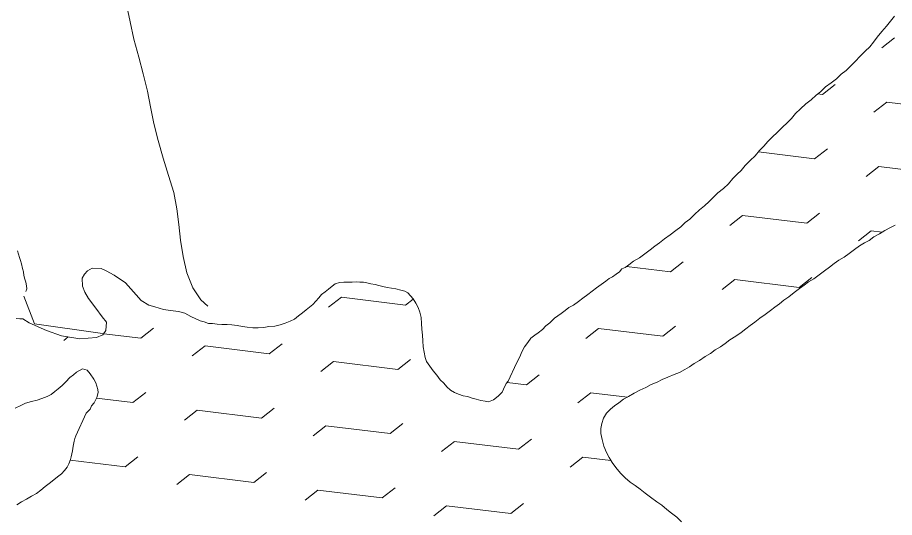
# Model space of a CAD drawing. Header units: inches. Extents: x 610851 to 630254, y 1234683 to 1264905.
# Drawn here: x 622842.195 to 622846.717, y 1246139.301 to 1246141.877 of the extents above; entities that cross this region are included whole.
import ezdxf

# ---------------------------------------------------------------- set-up
doc = ezdxf.new("R2010")
doc.units = ezdxf.units.IN
doc.header["$MEASUREMENT"] = 0
doc.layers.add('Level 50', color=7, linetype='Continuous', lineweight=0)
doc.layers.add('Level 7', color=7, linetype='Continuous', lineweight=0)
doc.styles.add('Styletxt', font='txt.shx')
doc.dimstyles.new('STANDARD-Linear', dxfattribs={"dimtxt": 1.5, "dimasz": 1.13, "dimexe": 0.125, "dimexo": 0.000625, "dimgap": 0.3, "dimtad": 1, "dimzin": 7, "dimdsep": 46, "dimtxsty": 'Styletxt', "dimsah": 1, "dimcen": 2.5, "dimclrd": 1, "dimclre": 1, "dimclrt": 2, "dimaunit": 1, "dimadec": 7, "dimazin": 0, "dimtfac": 1, "dimtofl": 0, "dimtmove": 1, "dimatfit": 3, "dimfxl": 1, "dimtolj": 1, "dimtzin": 0, "dimarcsym": 0})

msp = doc.modelspace()

# ---------------------------------------------------------------- linework, layer by layer
at = {"layer": 'Level 50', "color": 7}
for p, q in [((622846.65142, 1246141.72029), (622846.71711, 1246141.77179)), ((622846.34548, 1246141.48046), (622846.41118, 1246141.53196)), ((622846.32078, 1246141.48346), (622846.34545, 1246141.48047)), ((622846.61127, 1246141.38881), (622846.67696, 1246141.44031)), ((622846.67693, 1246141.44032), (622847.00841, 1246141.40017)), ((622846.01491, 1246141.18417), (622846.3053, 1246141.14899)), ((622846.30533, 1246141.14898), (622846.37103, 1246141.20048)), ((622846.57112, 1246141.05733), (622846.63681, 1246141.10883)), ((622846.63678, 1246141.10884), (622846.96826, 1246141.06869)), ((622845.86801, 1246140.80615), (622845.9337, 1246140.85765)), ((622845.93367, 1246140.85767), (622846.26515, 1246140.81752)), ((622846.26518, 1246140.8175), (622846.33088, 1246140.869)), ((622846.53096, 1246140.72585), (622846.59666, 1246140.77735)), ((622846.59663, 1246140.77736), (622846.65341, 1246140.77049)), ((622845.56207, 1246140.56632), (622845.62777, 1246140.61782)), ((622845.33443, 1246140.59391), (622845.56204, 1246140.56634)), ((622845.82786, 1246140.47467), (622845.89355, 1246140.52617)), ((622845.89352, 1246140.52619), (622846.225, 1246140.48604)), ((622846.22503, 1246140.48602), (622846.29073, 1246140.53752)), ((622843.79883, 1246140.3841), (622843.86453, 1246140.4356)), ((622843.8645, 1246140.43561), (622844.19598, 1246140.39546)), ((622844.19601, 1246140.39545), (622844.23524, 1246140.4262)), ((622842.82994, 1246140.22457), (622842.89563, 1246140.27607)), ((622845.12475, 1246140.22349), (622845.19044, 1246140.27499)), ((622845.19041, 1246140.27501), (622845.52189, 1246140.23486)), ((622845.52192, 1246140.23484), (622845.58762, 1246140.28634)), ((622842.43276, 1246140.21322), (622842.4554, 1246140.23097)), ((622842.63908, 1246140.2477), (622842.82991, 1246140.22458)), ((622843.09572, 1246140.13292), (622843.16142, 1246140.18442)), ((622843.16139, 1246140.18443), (622843.49287, 1246140.14428)), ((622843.4929, 1246140.14427), (622843.55859, 1246140.19577)), ((622843.75868, 1246140.05262), (622843.82438, 1246140.10412)), ((622843.82435, 1246140.10413), (622844.15583, 1246140.06398)), ((622844.15585, 1246140.06397), (622844.22155, 1246140.11547)), ((622844.81881, 1246139.98367), (622844.88451, 1246140.03517)), ((622844.71911, 1246139.99575), (622844.81878, 1246139.98368)), ((622842.78979, 1246139.89309), (622842.85548, 1246139.94459)), ((622845.0846, 1246139.89201), (622845.15029, 1246139.94351)), ((622845.15026, 1246139.94353), (622845.33963, 1246139.92059)), ((622842.60252, 1246139.91578), (622842.78976, 1246139.89311)), ((622843.05557, 1246139.80144), (622843.12127, 1246139.85294)), ((622843.12124, 1246139.85296), (622843.45272, 1246139.8128)), ((622843.45275, 1246139.81279), (622843.51844, 1246139.86429)), ((622843.71853, 1246139.72114), (622843.78423, 1246139.77264)), ((622843.7842, 1246139.77265), (622844.11568, 1246139.7325)), ((622844.1157, 1246139.73249), (622844.1814, 1246139.78399)), ((622844.38149, 1246139.64084), (622844.44718, 1246139.69234)), ((622844.44715, 1246139.69235), (622844.77863, 1246139.6522)), ((622844.77866, 1246139.65219), (622844.84436, 1246139.70369)), ((622842.46631, 1246139.59594), (622842.74961, 1246139.56163)), ((622842.74964, 1246139.56161), (622842.81533, 1246139.61311)), ((622845.04445, 1246139.56054), (622845.11014, 1246139.61204)), ((622845.11011, 1246139.61205), (622845.25448, 1246139.59456)), ((622843.4126, 1246139.48131), (622843.47829, 1246139.53281)), ((622843.01542, 1246139.46996), (622843.08112, 1246139.52146)), ((622843.08109, 1246139.52148), (622843.41257, 1246139.48133)), ((622843.67838, 1246139.38966), (622843.74407, 1246139.44116)), ((622843.74405, 1246139.44117), (622844.07552, 1246139.40102)), ((622844.07555, 1246139.40101), (622844.14125, 1246139.45251)), ((622844.34134, 1246139.30936), (622844.40703, 1246139.36086)), ((622844.407, 1246139.36087), (622844.73848, 1246139.32072)), ((622844.73851, 1246139.32071), (622844.80421, 1246139.37221))]:
    msp.add_line(p, q, dxfattribs=at)
at = {"layer": 'Level 50', "color": 7, "flags": 128}
for points in [[(622843.17549, 1246140.38891), (622843.14058, 1246140.42207), (622843.09899, 1246140.48466), (622843.06801, 1246140.56104), (622843.04902, 1246140.64555), (622843.03587, 1246140.72972), (622843.0266, 1246140.81129), (622843.01593, 1246140.89179), (622843.00092, 1246140.97452), (622842.97325, 1246141.06351), (622842.94599, 1246141.15245), (622842.92018, 1246141.24289), (622842.89825, 1246141.33072), (622842.88072, 1246141.41672), (622842.8643, 1246141.49838), (622842.84284, 1246141.58657), (622842.81951, 1246141.67332), (622842.79511, 1246141.76484), (622842.77505, 1246141.85411), (622842.75863, 1246141.93576)], [(622842.18755, 1246140.32518), (622842.2068, 1246140.32438), (622842.22203, 1246140.32494), (622842.254, 1246140.30392), (622842.34381, 1246140.26471), (622842.42183, 1246140.23623), (622842.51611, 1246140.22145), (622842.6014, 1246140.22889), (622842.63467, 1246140.24172), (622842.65063, 1246140.26335), (622842.65355, 1246140.30642), (622842.63079, 1246140.33436), (622842.59838, 1246140.37934), (622842.55998, 1246140.42904), (622842.54179, 1246140.46166), (622842.53007, 1246140.49345), (622842.5286, 1246140.53313), (622842.54067, 1246140.55526), (622842.55467, 1246140.57189), (622842.57887, 1246140.58588), (622842.62603, 1246140.58376), (622842.65208, 1246140.57119), (622842.69285, 1246140.55014), (622842.75219, 1246140.50959), (622842.8061, 1246140.44735), (622842.83144, 1246140.41908), (622842.87171, 1246140.39415), (622842.90231, 1246140.38626), (622842.94668, 1246140.37264), (622842.9841, 1246140.36651), (622843.02444, 1246140.36262), (622843.05817, 1246140.35433), (622843.08873, 1246140.33591), (622843.13593, 1246140.3141), (622843.15626, 1246140.30853), (622843.17869, 1246140.29975), (622843.19982, 1246140.3004), (622843.22341, 1246140.29736), (622843.24846, 1246140.29581), (622843.27497, 1246140.29577), (622843.30043, 1246140.29417), (622843.32801, 1246140.28935), (622843.35558, 1246140.28454), (622843.37918, 1246140.2815), (622843.40862, 1246140.27813), (622843.43508, 1246140.27766), (622843.46527, 1246140.28009), (622843.49106, 1246140.28434), (622843.52126, 1246140.28676), (622843.54851, 1246140.29251), (622843.57505, 1246140.30256), (622843.60019, 1246140.31152), (622843.62234, 1246140.3234), (622843.64389, 1246140.3404), (622843.66357, 1246140.35596), (622843.6832, 1246140.37111), (622843.69961, 1246140.38414), (622843.71783, 1246140.39821), (622843.73317, 1246140.41601), (622843.74887, 1246140.43334), (622843.76275, 1246140.44965), (622843.78098, 1246140.46372), (622843.79879, 1246140.47783), (622843.81701, 1246140.4919), (622843.83342, 1246140.50493), (622843.85529, 1246140.51138), (622843.87782, 1246140.5131), (622843.89848, 1246140.51339), (622843.9196, 1246140.51403), (622843.94026, 1246140.51432), (622843.95951, 1246140.51352), (622843.97877, 1246140.51272), (622843.99657, 1246140.51043), (622844.01648, 1246140.50492), (622844.03826, 1246140.50085), (622844.05864, 1246140.4957), (622844.07896, 1246140.49014), (622844.10074, 1246140.48607), (622844.12392, 1246140.48308), (622844.14612, 1246140.47896), (622844.17182, 1246140.4727), (622844.1922, 1246140.46755), (622844.20739, 1246140.45802), (622844.22188, 1246140.44311), (622844.23491, 1246140.4267), (622844.2486, 1246140.40558), (622844.26089, 1246140.38337), (622844.26986, 1246140.35823), (622844.27561, 1246140.33098), (622844.27762, 1246140.30084), (622844.28004, 1246140.27065), (622844.28246, 1246140.24046), (622844.28452, 1246140.21073), (622844.28695, 1246140.18054), (622844.29082, 1246140.15185), (622844.29652, 1246140.12418), (622844.30441, 1246140.10381), (622844.3211, 1246140.07977), (622844.33871, 1246140.05646), (622844.3568, 1246140.03351), (622844.37488, 1246140.01056), (622844.39226, 1246139.99191), (622844.40928, 1246139.97373), (622844.42811, 1246139.95657), (622844.44769, 1246139.94521), (622844.46872, 1246139.93535), (622844.49297, 1246139.9276), (622844.51475, 1246139.92353), (622844.53947, 1246139.91614), (622844.55938, 1246139.91062), (622844.58368, 1246139.90329), (622844.60588, 1246139.89916), (622844.62326, 1246139.89692), (622844.64986, 1246139.90738), (622844.67281, 1246139.92547), (622844.67281, 1246139.92547), (622844.69324, 1246139.94683), (622844.69987, 1246139.96238), (622844.71483, 1246139.99033), (622844.72539, 1246140.0037), (622844.76716, 1246140.09595), (622844.78149, 1246140.1223), (622844.78813, 1246140.13786), (622844.79476, 1246140.15342), (622844.80904, 1246140.17935), (622844.82549, 1246140.20248), (622844.84089, 1246140.22407), (622844.86239, 1246140.24066), (622844.8791, 1246140.25281), (622844.90101, 1246140.26935), (622844.91853, 1246140.28771), (622844.93997, 1246140.30388), (622844.96444, 1246140.32724), (622844.98121, 1246140.33981), (622844.99798, 1246140.35238), (622845.01797, 1246140.36706), (622845.03801, 1246140.38215), (622845.06197, 1246140.39506), (622845.08715, 1246140.41412), (622845.11041, 1246140.43132), (622845.13559, 1246140.45038), (622845.15745, 1246140.4665), (622845.18076, 1246140.48412), (622845.20407, 1246140.50174), (622845.22774, 1246140.51889), (622845.24597, 1246140.53295), (622845.26339, 1246140.54081), (622845.28198, 1246140.55441), (622845.29874, 1246140.56697), (622845.31117, 1246140.58179), (622845.3286, 1246140.58964), (622845.34718, 1246140.60324), (622845.3719, 1246140.62194), (622845.40142, 1246140.63875), (622845.42981, 1246140.65992), (622845.4564, 1246140.68007), (622845.48152, 1246140.69871), (622845.50483, 1246140.71633), (622845.53183, 1246140.73642), (622845.56023, 1246140.75759), (622845.58863, 1246140.77876), (622845.61521, 1246140.7989), (622845.63786, 1246140.82123), (622845.66112, 1246140.83844), (622845.68559, 1246140.8618), (622845.71152, 1246140.88665), (622845.73805, 1246140.90638), (622845.76211, 1246140.92979), (622845.78331, 1246140.95063), (622845.80596, 1246140.97296), (622845.83582, 1246140.99562), (622845.86169, 1246141.02007), (622845.88364, 1246141.0467), (622845.90629, 1246141.06903), (622845.92703, 1246141.0895), (622845.94716, 1246141.1151), (622845.97308, 1246141.13996), (622845.99896, 1246141.1644), (622846.02049, 1246141.19109), (622846.04315, 1246141.21342), (622846.06322, 1246141.2386), (622846.08588, 1246141.26094), (622846.11316, 1246141.28646), (622846.13908, 1246141.31131), (622846.16355, 1246141.33467), (622846.18616, 1246141.35659), (622846.20629, 1246141.38219), (622846.23216, 1246141.40663), (622846.25949, 1246141.43257), (622846.28649, 1246141.45266), (622846.31236, 1246141.4771), (622846.33567, 1246141.49472), (622846.3616, 1246141.51957), (622846.39, 1246141.54075), (622846.41839, 1246141.56192), (622846.44245, 1246141.58533), (622846.46758, 1246141.60397), (622846.48837, 1246141.62486), (622846.51429, 1246141.64972), (622846.53951, 1246141.67887), (622846.56538, 1246141.70331), (622846.58944, 1246141.72673), (622846.60812, 1246141.75083), (622846.62825, 1246141.77644), (622846.65165, 1246141.80456), (622846.675, 1246141.83228), (622846.69653, 1246141.85896), (622846.71667, 1246141.88456)], [(622846.72011, 1246140.80722), (622846.69573, 1246140.79437), (622846.66808, 1246140.77899), (622846.63897, 1246140.76212), (622846.61132, 1246140.74674), (622846.5862, 1246140.7281), (622846.56223, 1246140.71519), (622846.53639, 1246140.70085), (622846.51127, 1246140.6822), (622846.48287, 1246140.66103), (622846.45769, 1246140.64197), (622846.43004, 1246140.6266), (622846.40678, 1246140.60939), (622846.3816, 1246140.59033), (622846.35647, 1246140.57169), (622846.32808, 1246140.55052), (622846.30149, 1246140.53037), (622846.27384, 1246140.515), (622846.25053, 1246140.49738), (622846.22722, 1246140.47976), (622846.20028, 1246140.46009), (622846.17183, 1246140.4385), (622846.1467, 1246140.41986), (622846.12339, 1246140.40224), (622846.10008, 1246140.38462), (622846.07682, 1246140.36742), (622846.04982, 1246140.34733), (622846.02324, 1246140.32719), (622845.99666, 1246140.30705), (622845.97299, 1246140.2899), (622845.94968, 1246140.27228), (622845.92637, 1246140.25466), (622845.89937, 1246140.23457), (622845.86845, 1246140.21667), (622845.84373, 1246140.19798), (622845.82001, 1246140.18041), (622845.79277, 1246140.16498), (622845.76764, 1246140.14634), (622845.73999, 1246140.13096), (622845.71154, 1246140.10938), (622845.68389, 1246140.094), (622845.66058, 1246140.07638), (622845.6362, 1246140.06353), (622845.60896, 1246140.04811), (622845.58024, 1246140.0375), (622845.54861, 1246140.0239), (622845.54861, 1246140.0239), (622845.51844, 1246140.01179), (622845.49265, 1246139.99786), (622845.46248, 1246139.98576), (622845.43524, 1246139.97033), (622845.4032, 1246139.95678), (622845.37414, 1246139.94033), (622845.34504, 1246139.92345), (622845.31884, 1246139.90958), (622845.29553, 1246139.89196), (622845.27367, 1246139.87584), (622845.25218, 1246139.85925), (622845.23139, 1246139.83836), (622845.21705, 1246139.81201), (622845.20851, 1246139.78491), (622845.20184, 1246139.75926), (622845.20278, 1246139.73389), (622845.20872, 1246139.70156), (622845.21863, 1246139.66746), (622845.23177, 1246139.63547), (622845.24611, 1246139.60964), (622845.26046, 1246139.5838), (622845.28019, 1246139.55727), (622845.30461, 1246139.52803), (622845.32803, 1246139.50397), (622845.35471, 1246139.48244), (622845.38027, 1246139.46526), (622845.40479, 1246139.44653), (622845.43148, 1246139.425), (622845.45956, 1246139.40455), (622845.49059, 1246139.38077), (622845.51656, 1246139.36354), (622845.54325, 1246139.342), (622845.56735, 1246139.32333), (622845.59404, 1246139.30179), (622845.61927, 1246139.27877)], [(622842.19394, 1246140.67533), (622842.19931, 1246140.65822), (622842.20468, 1246140.64112), (622842.21011, 1246140.62443), (622842.21548, 1246140.60732), (622842.2201, 1246140.58442), (622842.22548, 1246140.56732), (622842.22758, 1246140.54769), (622842.23154, 1246140.5295), (622842.23692, 1246140.5124), (622842.24042, 1246140.49385), (622842.24186, 1246140.47894), (622842.2371, 1246140.46482)], [(622842.22681, 1246140.44048), (622842.28255, 1246140.29821), (622842.63217, 1246140.24854)], [(622842.18198, 1246139.86382), (622842.21185, 1246139.87681), (622842.23587, 1246139.89013), (622842.2668, 1246139.89835), (622842.29587, 1246139.90512), (622842.3206, 1246139.91414), (622842.34714, 1246139.92419), (622842.36789, 1246139.93498), (622842.38617, 1246139.94946), (622842.40398, 1246139.96358), (622842.42548, 1246139.98017), (622842.4445, 1246140.00044), (622842.46493, 1246140.0218), (622842.48274, 1246140.03591), (622842.49915, 1246140.04895), (622842.52971, 1246140.06732), (622842.55443, 1246140.05992), (622842.56957, 1246140.0403), (622842.58873, 1246140.01258), (622842.59849, 1246139.99365), (622842.60386, 1246139.97654), (622842.60923, 1246139.95944), (622842.61026, 1246139.94458), (622842.60395, 1246139.91846), (622842.58899, 1246139.89051), (622842.57656, 1246139.8757), (622842.56847, 1246139.85864), (622842.54805, 1246139.83729), (622842.49527, 1246139.72162), (622842.49051, 1246139.70751), (622842.4861, 1246139.69293), (622842.48166, 1246139.66825), (622842.47722, 1246139.64357), (622842.47198, 1246139.61268), (622842.46721, 1246139.59857), (622842.45983, 1246139.57722), (622842.45034, 1246139.55908), (622842.43646, 1246139.54277), (622842.42117, 1246139.52538), (622842.40108, 1246139.50988), (622842.3814, 1246139.49432), (622842.35845, 1246139.47623), (622842.33696, 1246139.45964), (622842.31401, 1246139.44156), (622842.29246, 1246139.42455), (622842.26698, 1246139.40974), (622842.24156, 1246139.39534), (622842.21567, 1246139.38058), (622842.1902, 1246139.36577)]]:
    msp.add_lwpolyline(points, dxfattribs=at)

# ---------------------------------------------------------------- leaders
at = {"layer": 'Level 7', "color": 7, "linetype": 'Continuous', "lineweight": 0}
msp.add_leader([(622783.37851, 1246120.7121), (622898.29613, 1246182.69654)], dimstyle='STANDARD-Linear', override={"dimscale": 1, "dimtxt": 20, "dimasz": 20, "dimgap": 10, "dimtad": 1, "dimclrd": 0, "dimlwd": 65534}, dxfattribs=at)
msp.add_leader([(622783.37851, 1246120.7121), (622898.29613, 1246182.69654)], dimstyle='STANDARD-Linear', override={"dimscale": 1, "dimtxt": 20, "dimasz": 20, "dimgap": 10, "dimtad": 1, "dimclrd": 0, "dimlwd": 65534}, dxfattribs=at)
msp.add_leader([(622783.37851, 1246120.7121), (622898.29613, 1246182.69654)], dimstyle='STANDARD-Linear', override={"dimscale": 1, "dimtxt": 20, "dimasz": 20, "dimgap": 10, "dimtad": 1, "dimclrd": 0, "dimlwd": 65534}, dxfattribs=at)

doc.saveas('drawing.dxf')
